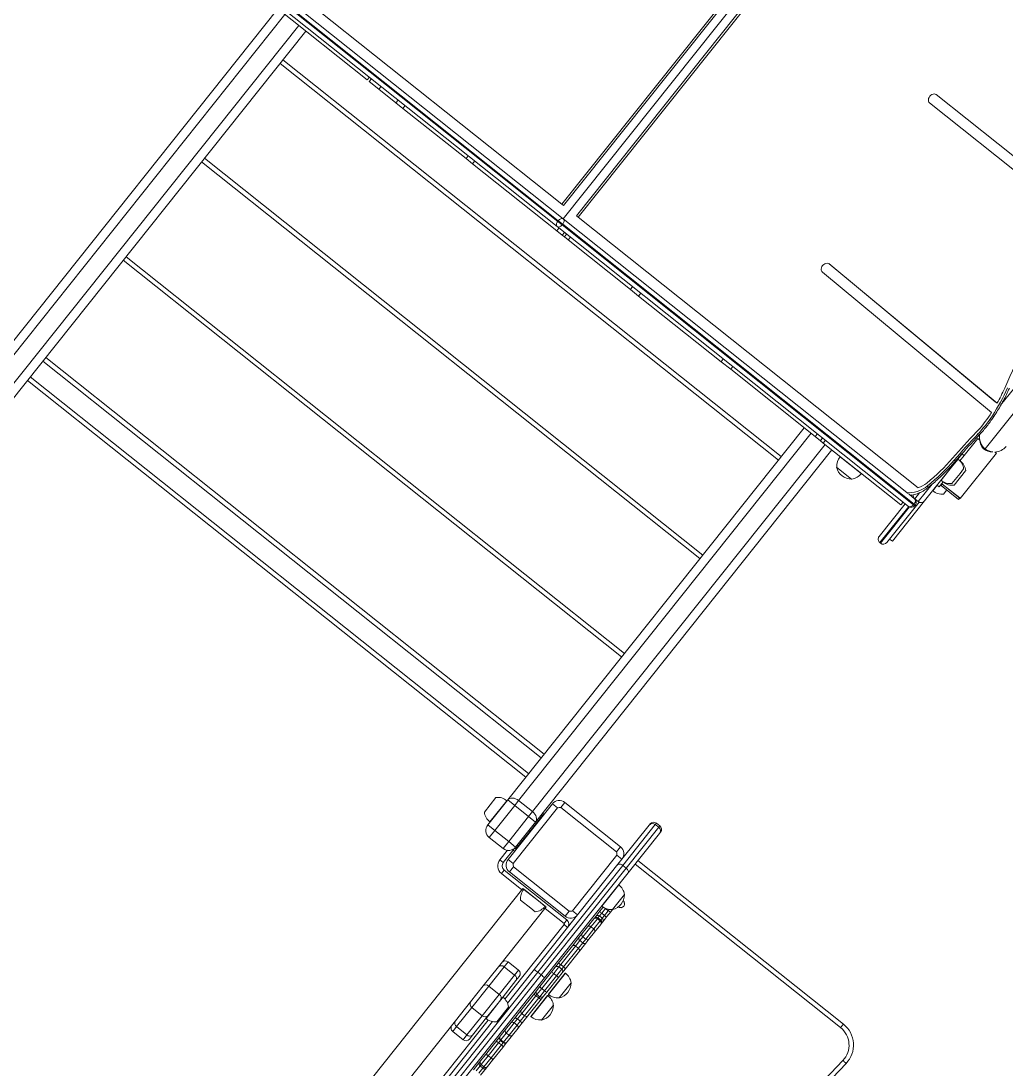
# Model space of a CAD drawing. Header units: millimetres. Extents: x -229914 to 856942, y -268655 to 87212.
# Drawn here: x -139812 to -138705, y 24732 to 25910 of the extents above; entities that cross this region are included whole.
import ezdxf

# ---------------------------------------------------------------- set-up
doc = ezdxf.new("R2010")
doc.units = ezdxf.units.MM

# ---------------------------------------------------------------- blocks, each defined once
blk = doc.blocks.new('Т912NEW')
at = {"color": 7, "linetype": 'Continuous', "lineweight": 15}
for p, q in [((-2589.3, 3531.2), (-2589.3, 2531.2)), ((-2601, 2543.2), (-2601, 3519.2)), ((-2598.4, 2543.2), (-2598.4, 3519.2)), ((-2580.1, 3519.2), (-2580.1, 2543.2)), ((-2577.5, 3519.2), (-2577.5, 2543.2)), ((-2101.3, 2901.7), (-2348.5, 2901.7)), ((-2103.6, 2889.7), (-2348.5, 2889.7)), ((-2074.3, 2731.2), (-2074.3, 2673.6)), ((-2324.6, 2677.8), (-2081.4, 2672.8)), ((-2324, 2677.8), (-2078.8, 2672.8)), ((-2324.2, 2665.8), (-2077.3, 2660.8)), ((-2081.4, 2672.8), (-2078.8, 2672.8)), ((-2071.3, 2628.4), (-2071.3, 2603.7)), ((-2071.3, 2628.4), (-2068.3, 2628.4)), ((-2068.4, 2628.4), (-2068.8, 2628.4)), ((-2046.6, 2628.4), (-2044.5, 2628.4)), ((-2044.5, 2563.4), (-2044.5, 2628.4)), ((-2074.3, 2605.7), (-2074.3, 2536.2)), ((-2071.3, 2603.7), (-2074.3, 2603.7)), ((-2074.1, 2596.3), (-2074.3, 2596.3)), ((-2074.1, 2587), (-2074.1, 2596.4)), ((-2071.3, 2603.7), (-2071.3, 2596.3)), ((-2071.1, 2596.3), (-2071.3, 2596.3)), ((-2071.1, 2596.2), (-2071.1, 2596.4)), ((-2074.1, 2566), (-2074.1, 2587)), ((-2062.3, 2585.2), (-2062.3, 2591.7)), ((-2062.3, 2570.7), (-2062.3, 2585.2)), ((-2059.3, 2591.1), (-2059.3, 2591.7)), ((-2059.3, 2570.7), (-2059.3, 2591.1)), ((-2074.3, 2566), (-2074.1, 2566)), ((-2071.3, 2558.7), (-2074.3, 2558.7)), ((-2074.1, 2550.9), (-2074.1, 2558.7)), ((-2071.3, 2566), (-2071.1, 2566)), ((-2071.3, 2566), (-2071.3, 2558.7)), ((-2071.3, 2563.4), (-2044.5, 2563.4)), ((-2071.1, 2566), (-2071.1, 2566.1)), ((-2070.4, 2563.4), (-2070.4, 2561.4)), ((-2070.4, 2563.4), (-2045.4, 2563.4)), ((-2070.4, 2561.4), (-2045.4, 2561.4)), ((-2062.3, 2561.4), (-2062.3, 2555.6)), ((-2045.4, 2561.4), (-2045.4, 2563.4)), ((-2074.3, 2551), (-2074.1, 2551)), ((-3092.5, 2543.2), (-2601, 2543.2)), ((-2598.4, 2543.2), (-2601, 2543.2)), ((-2580.1, 2543.2), (-2577.5, 2543.2)), ((-2577.5, 2543.2), (-2089.2, 2543.2)), ((-2074.3, 2536.2), (-2074.3, 2478.2)), ((-2592.5, 2526.2), (-3096.6, 2526.2)), ((-3096.6, 2525.2), (-2592.5, 2525.2)), ((-3093.2, 2531.2), (-2589.3, 2531.2)), ((-2592.5, 2525.2), (-2592.5, 2526.2)), ((-2586, 2526.2), (-2592.5, 2526.2)), ((-2592.5, 2525.2), (-2586, 2525.2)), ((-2589.3, 2531.2), (-2095.7, 2531.2)), ((-2586, 2525.2), (-2586, 2526.2)), ((-2081.2, 2526.2), (-2586, 2526.2)), ((-2586, 2525.2), (-2081.2, 2525.2)), ((-2091.6, 2531.2), (-2084.5, 2531.2)), ((-2090.7, 2531.4), (-2090.9, 2531.2)), ((-2089.3, 2531.2), (-2089.3, 2532.7)), ((-2084.3, 2531.2), (-2079.3, 2531.2)), ((-2081.2, 2525.2), (-2081.2, 2526.2)), ((-2079.5, 2525.2), (-2079.5, 2526.2)), ((-2078.3, 2531.3), (-2078.3, 2473.2)), ((-2589.3, 2520.2), (-3093.4, 2520.2)), ((-2859.1, 2516.2), (-2987.9, 2516.2)), ((-2987.3, 1981.4), (-2987.3, 2516.2)), ((-2947.3, 2516.2), (-2947.3, 1981.4)), ((-2859.1, 2520.2), (-2859.1, 2516.2)), ((-2856.1, 2520.2), (-2856.1, 2516.2)), ((-2856.1, 2516.2), (-2842.4, 2516.2)), ((-2842.4, 2520.2), (-2842.4, 2516.2)), ((-2817.8, 2516.2), (-2842.4, 2516.2)), ((-2817.8, 2520.2), (-2817.8, 2516.2)), ((-2817.8, 2516.2), (-2807.7, 2516.2)), ((-2807.7, 2520.2), (-2807.7, 2516.2)), ((-2717.1, 2516.2), (-2807.7, 2516.2)), ((-2717.1, 2520.2), (-2717.1, 2516.2)), ((-2707.8, 2516.2), (-2717.1, 2516.2)), ((-2707.8, 2520.2), (-2707.8, 2516.2)), ((-2586.7, 2516.2), (-2707.8, 2516.2)), ((-2084.5, 2520.2), (-2589.3, 2520.2)), ((-2586.7, 2520.2), (-2586.7, 2516.2)), ((-2586.7, 2516.2), (-2579, 2516.2)), ((-2579, 2520.2), (-2579, 2516.2)), ((-2575.7, 2516.2), (-2579, 2516.2)), ((-2575.7, 2520.2), (-2575.7, 2516.2)), ((-2575.7, 2516.2), (-2570.3, 2516.2)), ((-2570.3, 2520.2), (-2570.3, 2516.2)), ((-2481, 2516.2), (-2570.3, 2516.2)), ((-2481, 2520.2), (-2481, 2516.2)), ((-2481, 2516.2), (-2469.1, 2516.2)), ((-2469.1, 2520.2), (-2469.1, 2516.2)), ((-2350.6, 2516.2), (-2469.1, 2516.2)), ((-2350.6, 2520.2), (-2350.6, 2516.2)), ((-2350.6, 2516.2), (-2336.8, 2516.2)), ((-2336.8, 2520.2), (-2336.8, 2516.2)), ((-2215.5, 2516.2), (-2336.8, 2516.2)), ((-2231.3, 1981.4), (-2231.3, 2516.2)), ((-2215.5, 2520.2), (-2215.5, 2516.2)), ((-2215.5, 2516.2), (-2207.9, 2516.2)), ((-2207.9, 2520.2), (-2207.9, 2516.2)), ((-2207.9, 2516.2), (-2203.8, 2516.2)), ((-2203.8, 2520.2), (-2203.8, 2516.2)), ((-2092.2, 2516.2), (-2203.8, 2516.2)), ((-2191.3, 2516.2), (-2191.3, 1981.4)), ((-2179.4, 2516.2), (-2179.4, 2516)), ((-2179.4, 2516), (-2149.1, 2516)), ((-2149.1, 2516), (-2149.1, 2516.2)), ((-2092.2, 2520.2), (-2092.2, 2516.2)), ((-2089.3, 2473.2), (-2089.3, 2520.2)), ((-2175, 2504.4), (-2175, 2504.2)), ((-2175, 2504.2), (-2153.5, 2504.2)), ((-2153.5, 2504.2), (-2153.5, 2504.4)), ((-2947.3, 2474.7), (-2231.3, 2474.7)), ((-2078.3, 2478.2), (-2074.3, 2478.2)), ((-2084.3, 2468.2), (-2083.3, 2468.2)), ((-2947.3, 2333.3), (-2231.3, 2333.3)), ((-2947.3, 2191.9), (-2231.3, 2191.9)), ((-2079.3, 2065), (-2084.3, 2065)), ((-2084.3, 2063.1), (-2084.3, 2004.3)), ((-2079.3, 2063.1), (-2084.3, 2063.1)), ((-2079.3, 2004.3), (-2079.3, 2063.1)), ((-2089.3, 2058.2), (-2089.3, 2060)), ((-2089.3, 2009.2), (-2089.3, 2058.2)), ((-2074.3, 2060), (-2074.3, 2058.2)), ((-2074.3, 2058.2), (-2074.3, 2001.4)), ((-2231.3, 2041.9), (-2947.3, 2041.9)), ((-2947.3, 2019.2), (-2231.3, 2019.2)), ((-2179.3, 2019.2), (-2179.3, 2011.8)), ((-2179.3, 2019.2), (-2099.3, 2019.2)), ((-2099.3, 2011.8), (-2099.3, 2019.2)), ((-2074.3, 2019.2), (-1779.1, 2019.2)), ((-1779.1, 2019.2), (-1779.1, 2014.2)), ((-2181.9, 2009.2), (-2189.3, 2009.2)), ((-2189.3, 1929.2), (-2189.3, 2009.2)), ((-2181.9, 2009.2), (-2181.9, 1929.2)), ((-2099.3, 2011.8), (-2179.3, 2011.8)), ((-2096.6, 1929.2), (-2096.6, 2009.2)), ((-2089.3, 2009.2), (-2096.6, 2009.2)), ((-2089.3, 2009.2), (-2089.3, 1929.2)), ((-2084.3, 2004.3), (-2084.3, 1850.9)), ((-2079.3, 2004.3), (-2084.3, 2004.3)), ((-2079.3, 1850.9), (-2079.3, 2004.3)), ((-2191.3, 1994.2), (-2189.8, 1994.2)), ((-2189.8, 1994.2), (-2189.8, 1969.2)), ((-2189.3, 1994.2), (-2189.8, 1994.2)), ((-2074.3, 2001.4), (-2074.3, 1850.7)), ((-2231.3, 1980), (-2231.5, 1980)), ((-2231.5, 1980), (-2231.5, 1949.6)), ((-2231.3, 1945.5), (-2231.3, 1981.4)), ((-2221.3, 1981.4), (-2231.3, 1981.4)), ((-2221.3, 1981.4), (-2221.3, 1988.4)), ((-2221.3, 1988.4), (-2201.3, 1988.4)), ((-2221.3, 1981.4), (-2221.3, 1945.5)), ((-2201.3, 1981.4), (-2221.3, 1981.4)), ((-2201.3, 1981.4), (-2201.3, 1988.4)), ((-2201.3, 1945.5), (-2201.3, 1981.4)), ((-2201.3, 1981.4), (-2191.3, 1981.4)), ((-2191.3, 1981.4), (-2191.3, 1945.5)), ((-2074.1, 1984.3), (-2074.3, 1984.3)), ((-2074.1, 1954), (-2074.1, 1984.4)), ((-2062.3, 1979.9), (-2062.5, 1979.9)), ((-2062.3, 1958.4), (-2062.3, 1979.9)), ((-1836.5, 1047), (-1754.2, 1987)), ((-1749.3, 1986.6), (-1831.5, 1046.6)), ((-2243.3, 1975.3), (-2243.3, 1954.3)), ((-2189.8, 1969.2), (-2189.8, 1944.2)), ((-2055, 1970.5), (-2057.9, 1973.5)), ((-2057.9, 1964.9), (-2055, 1967.8)), ((-2062.5, 1958.4), (-2062.3, 1958.4)), ((-2062.3, 1958.4), (-2062.3, 1955.1)), ((-2231.5, 1949.6), (-2231.3, 1949.6)), ((-2231.3, 1945.5), (-2221.3, 1945.5)), ((-2221.3, 1945.5), (-2201.3, 1945.5)), ((-2221.3, 1935.5), (-2221.3, 1945.5)), ((-2201.3, 1935.5), (-2201.3, 1945.5)), ((-2191.3, 1945.5), (-2201.3, 1945.5)), ((-2191.3, 1945.5), (-2191.3, 1923.2)), ((-2074.3, 1954), (-2074.1, 1954)), ((-2072.3, 1948.2), (-2072.3, 1954)), ((-2072.3, 1940.6), (-2072.3, 1948.2)), ((-2065.3, 1954.4), (-2069.3, 1954.4)), ((-2069.3, 1954.4), (-2069.3, 1947.5)), ((-2065.3, 1947.5), (-2069.3, 1947.5)), ((-2065.3, 1947.5), (-2065.3, 1954.4)), ((-2062.3, 1955.1), (-2062.3, 1948.2)), ((-2062.3, 1948.2), (-2062.3, 1940.6)), ((-2201.3, 1935.5), (-2221.3, 1935.5)), ((-2189.8, 1944.2), (-2191.3, 1944.2)), ((-2191.3, 1941.2), (-2189.3, 1941.2)), ((-2189.3, 1944.2), (-2189.8, 1944.2)), ((-2072.3, 1937.8), (-2072.3, 1940.6)), ((-2072.3, 1937), (-2072.3, 1937.8)), ((-2072.3, 1925.7), (-2072.3, 1937)), ((-2065.3, 1943.6), (-2069.3, 1943.6)), ((-2065.3, 1940.8), (-2069.3, 1940.8)), ((-2069.3, 1939.7), (-2069.3, 1928.1)), ((-2065.3, 1939.7), (-2069.3, 1939.7)), ((-2065.3, 1928.1), (-2065.3, 1939.7)), ((-2062.3, 1940.6), (-2062.3, 1937.8)), ((-2062.3, 1937.8), (-2062.3, 1937)), ((-2062.3, 1937), (-2062.3, 1925.7)), ((-2196.3, 1923.2), (-2191.3, 1923.2)), ((-2189.3, 1929.2), (-2181.9, 1929.2)), ((-2179.3, 1926.5), (-2099.3, 1926.5)), ((-2179.3, 1926.5), (-2179.3, 1919.2)), ((-2099.3, 1919.2), (-2099.3, 1926.5)), ((-2096.6, 1929.2), (-2089.3, 1929.2)), ((-2089.3, 1929.2), (-2089.3, 1911.2)), ((-2072.3, 1915.6), (-2072.3, 1925.7)), ((-2069.3, 1928.1), (-2069.3, 1913.6)), ((-2065.3, 1928.1), (-2069.3, 1928.1)), ((-2065.3, 1913.6), (-2065.3, 1928.1)), ((-2062.3, 1925.7), (-2062.3, 1915.6)), ((-2185.3, 1912.2), (-2185.3, 1917.2)), ((-2185.3, 1917.2), (-2095.3, 1917.2)), ((-2099.3, 1919.2), (-2179.3, 1919.2)), ((-2156, 1914.2), (-2156, 1124.2)), ((-2156, 1914.2), (-2154.4, 1914.2)), ((-2154.4, 1914.2), (-2154.4, 1914)), ((-2154.4, 1914.2), (-2133.5, 1914.2)), ((-2154.4, 1914), (-2133.5, 1914)), ((-2133.5, 1914.2), (-2124.1, 1914.2)), ((-2133.5, 1914), (-2124.1, 1914)), ((-2124.1, 1914), (-2124.1, 1914.2)), ((-2124.1, 1914.2), (-2122.5, 1914.2)), ((-2122.5, 1827.9), (-2122.5, 1914.2)), ((-2095.3, 1912.2), (-2095.3, 1917.2)), ((-2094.3, 1911.2), (-2089.3, 1911.2)), ((-2089.3, 1911.2), (-2089.3, 1802.5)), ((-2072.3, 1910.3), (-2072.3, 1915.6)), ((-2072.3, 1898.5), (-2072.3, 1910.3)), ((-2065.3, 1913.6), (-2069.3, 1913.6)), ((-2069.3, 1913.6), (-2069.3, 1908.3)), ((-2065.3, 1908.3), (-2065.3, 1913.6)), ((-2062.3, 1915.6), (-2062.3, 1910.3)), ((-2062.3, 1910.3), (-2062.3, 1898.5)), ((-2149.8, 1902.2), (-2135.2, 1902.2)), ((-2135.2, 1902.2), (-2128.8, 1902.2)), ((-2072.3, 1872.8), (-2072.3, 1898.5)), ((-2065.3, 1908.3), (-2069.3, 1908.3)), ((-2069.3, 1908.3), (-2069.3, 1900.4)), ((-2069.3, 1900.4), (-2069.3, 1873.7)), ((-2065.3, 1900.4), (-2069.3, 1900.4)), ((-2065.3, 1900.4), (-2065.3, 1908.3)), ((-2065.3, 1873.7), (-2065.3, 1900.4)), ((-2062.3, 1898.5), (-2062.3, 1872.8)), ((-2065.3, 1873.7), (-2069.3, 1873.7)), ((-2072.3, 1867.4), (-2072.3, 1872.8)), ((-2072.3, 1860.8), (-2072.3, 1867.4)), ((-2065.3, 1870.4), (-2069.3, 1870.4)), ((-2062.3, 1872.8), (-2062.3, 1867.4)), ((-2062.3, 1867.4), (-2062.3, 1860.8)), ((-2059.1, 1869.3), (-2059.3, 1869.3)), ((-2059.3, 1839), (-2059.3, 1869.3)), ((-2059.1, 1839), (-2059.1, 1869.4)), ((-2047.3, 1864.9), (-2047.5, 1864.9)), ((-2047.3, 1843.4), (-2047.3, 1864.9)), ((-2084.3, 1850.9), (-2084.3, 1677.3)), ((-2079.3, 1850.9), (-2084.3, 1850.9)), ((-2079.3, 1677.3), (-2079.3, 1850.9)), ((-2074.3, 1850.7), (-2074.3, 1679.6)), ((-2072.3, 1839.8), (-2072.3, 1860.8)), ((-2069.3, 1860.9), (-2069.3, 1839.4)), ((-2065.3, 1860.9), (-2069.3, 1860.9)), ((-2065.3, 1839.4), (-2065.3, 1860.9)), ((-2062.3, 1860.8), (-2062.3, 1839.8)), ((-2117.5, 1839.2), (-2117.5, 1832.1)), ((-2102.5, 1839.2), (-2117.5, 1839.2)), ((-2102.5, 1832.1), (-2102.5, 1839.2)), ((-2072.3, 1833.8), (-2072.3, 1839.8)), ((-2065.3, 1839.4), (-2069.3, 1839.4)), ((-2062.3, 1839.8), (-2062.3, 1833.8)), ((-2059.3, 1839), (-2059.1, 1839)), ((-2047.5, 1843.4), (-2047.3, 1843.4)), ((-2122.5, 1800.7), (-2122.5, 1827.9)), ((-2117.5, 1832.1), (-2117.5, 1804.5)), ((-2102.5, 1832.1), (-2117.5, 1832.1)), ((-2102.5, 1804.5), (-2102.5, 1832.1)), ((-2097.5, 1834.2), (-2097.5, 1828.3)), ((-2097.5, 1828.3), (-2097.5, 1800.7)), ((-2072.3, 1829.9), (-2072.3, 1833.8)), ((-2072.3, 1805.5), (-2072.3, 1829.9)), ((-2069.3, 1830.8), (-2065.3, 1830.8)), ((-2065.3, 1828.9), (-2069.3, 1828.9)), ((-2069.3, 1828.9), (-2069.3, 1803.4)), ((-2065.3, 1803.4), (-2065.3, 1828.9)), ((-2062.3, 1833.8), (-2062.3, 1829.9)), ((-2062.3, 1829.9), (-2062.3, 1805.5)), ((-2059.1, 1837.3), (-2059.3, 1837.3)), ((-2059.3, 1807), (-2059.3, 1837.3)), ((-2059.1, 1807), (-2059.1, 1837.4)), ((-2047.3, 1832.9), (-2047.5, 1832.9)), ((-2047.3, 1811.4), (-2047.3, 1832.9)), ((-2117.5, 1804.5), (-2117.5, 1773.8)), ((-2102.5, 1804.5), (-2117.5, 1804.5)), ((-2102.5, 1773.8), (-2102.5, 1804.5)), ((-2097.3, 1804.3), (-2097.5, 1804.3)), ((-2097.3, 1774), (-2097.3, 1804.4)), ((-2072.3, 1793.7), (-2072.3, 1805.5)), ((-2065.3, 1803.4), (-2069.3, 1803.4)), ((-2069.3, 1803.4), (-2069.3, 1795.6)), ((-2065.3, 1795.6), (-2065.3, 1803.4)), ((-2062.3, 1805.5), (-2062.3, 1793.7)), ((-2059.3, 1807), (-2059.1, 1807)), ((-2047.5, 1811.4), (-2047.3, 1811.4)), ((-2122.5, 1777.7), (-2122.5, 1800.7)), ((-2097.5, 1800.7), (-2097.5, 1777.7)), ((-2085.5, 1778.7), (-2085.5, 1799.7)), ((-2072.3, 1787.9), (-2072.3, 1793.7)), ((-2069.3, 1795.6), (-2069.3, 1789.8)), ((-2065.3, 1795.6), (-2069.3, 1795.6)), ((-2065.3, 1789.8), (-2065.3, 1795.6)), ((-2062.3, 1793.7), (-2062.3, 1787.9)), ((-2072.3, 1777.9), (-2072.3, 1787.9)), ((-2069.3, 1789.8), (-2069.3, 1775.4)), ((-2065.3, 1789.8), (-2069.3, 1789.8)), ((-2065.3, 1775.4), (-2065.3, 1789.8)), ((-2062.3, 1787.9), (-2062.3, 1777.9)), ((-2122.5, 1750.4), (-2122.5, 1777.7)), ((-2102.5, 1773.8), (-2117.5, 1773.8)), ((-2117.5, 1773.8), (-2117.5, 1746.2)), ((-2102.5, 1746.2), (-2102.5, 1773.8)), ((-2097.5, 1777.7), (-2097.5, 1750)), ((-2097.5, 1774), (-2097.3, 1774)), ((-2089.3, 1775.8), (-2089.3, 1622.5)), ((-2072.3, 1768.3), (-2072.3, 1777.9)), ((-2072.3, 1767.7), (-2072.3, 1768.3)), ((-2072.3, 1763.5), (-2072.3, 1767.7)), ((-2065.3, 1775.4), (-2069.3, 1775.4)), ((-2069.3, 1775.4), (-2069.3, 1765.5)), ((-2065.3, 1765.5), (-2065.3, 1775.4)), ((-2062.3, 1777.9), (-2062.3, 1768.3)), ((-2062.3, 1768.3), (-2062.3, 1767.7)), ((-2062.3, 1767.7), (-2062.3, 1763.5)), ((-2072.3, 1760.1), (-2072.3, 1763.5)), ((-2072.3, 1741.8), (-2072.3, 1760.1)), ((-2065.3, 1765.5), (-2069.3, 1765.5)), ((-2069.3, 1764.7), (-2065.3, 1764.7)), ((-2069.3, 1761.5), (-2069.3, 1742.8)), ((-2065.3, 1761.5), (-2069.3, 1761.5)), ((-2065.3, 1742.8), (-2065.3, 1761.5)), ((-2062.3, 1763.5), (-2062.3, 1760.1)), ((-2062.3, 1760.1), (-2062.3, 1741.8)), ((-2122.5, 1647.9), (-2122.5, 1750.4)), ((-2102.5, 1746.2), (-2117.5, 1746.2)), ((-2117.5, 1746.2), (-2117.5, 1739.2)), ((-2102.5, 1739.2), (-2102.5, 1746.2)), ((-2097.5, 1750), (-2097.5, 1744.2)), ((-2102.5, 1739.2), (-2117.5, 1739.2)), ((-2072.3, 1732.8), (-2072.3, 1741.8)), ((-2072.3, 1730.9), (-2072.3, 1732.8)), ((-2069.3, 1742.8), (-2069.3, 1729.9)), ((-2065.3, 1742.8), (-2069.3, 1742.8)), ((-2065.3, 1729.9), (-2065.3, 1742.8)), ((-2062.3, 1741.8), (-2062.3, 1732.8)), ((-2062.3, 1732.8), (-2062.3, 1730.9)), ((-2072.3, 1720.3), (-2072.3, 1730.9)), ((-2065.3, 1729.9), (-2069.3, 1729.9)), ((-2069.3, 1729.9), (-2069.3, 1728)), ((-2065.3, 1728), (-2069.3, 1728)), ((-2069.3, 1728), (-2069.3, 1721)), ((-2065.3, 1728), (-2065.3, 1729.9)), ((-2065.3, 1721), (-2065.3, 1728)), ((-2062.3, 1730.9), (-2062.3, 1720.3))]:
    blk.add_line(p, q, dxfattribs=at)
at = {"color": 8, "linetype": 'Continuous', "lineweight": 15}
for p, q in [((-2057.5, 2624.4), (-2057.5, 3437.9)), ((-2324.2, 2677.8), (-2324, 2677.8)), ((-2079.3, 2531.2), (-2079.3, 2556.2)), ((-2084.3, 2539.9), (-2084.3, 2531.2)), ((-2079.5, 2526.2), (-2081.2, 2526.2)), ((-2081.2, 2525.2), (-2079.5, 2525.2)), ((-2977.3, 2516.2), (-2977.3, 1988.4)), ((-2957.3, 1988.4), (-2957.3, 2516.2)), ((-2221.3, 2516.2), (-2221.3, 1988.4)), ((-2201.3, 1988.4), (-2201.3, 2516.2)), ((-2084.3, 2520.2), (-2084.3, 2468.2)), ((-2083.3, 2468.2), (-2083.3, 2520.3)), ((-2231.3, 2469.7), (-2947.3, 2469.7)), ((-2231.3, 2328.3), (-2947.3, 2328.3)), ((-2231.3, 2186.9), (-2947.3, 2186.9)), ((-2084.3, 2065), (-2084.3, 2063.1)), ((-2079.3, 2063.1), (-2079.3, 2065)), ((-2947.3, 2046.9), (-2231.3, 2046.9)), ((-2231.3, 2014.2), (-2947.3, 2014.2)), ((-1779.1, 2014.2), (-2074.3, 2014.2)), ((-2191.3, 1969.2), (-2189.8, 1969.2)), ((-2065.3, 1954.4), (-2065.3, 1956.2)), ((-2069.3, 1954.4), (-2069.5, 1954.4)), ((-2069.3, 1947.5), (-2069.3, 1943.6)), ((-2065.3, 1943.6), (-2065.3, 1947.5)), ((-2196.3, 1923.2), (-2196.3, 1936.9)), ((-2069.3, 1943.6), (-2069.3, 1940.8)), ((-2069.3, 1940.8), (-2069.3, 1939.7)), ((-2065.3, 1940.8), (-2065.3, 1943.6)), ((-2065.3, 1939.7), (-2065.3, 1940.8)), ((-2156, 1912.2), (-2185.3, 1912.2)), ((-2095.3, 1912.2), (-2122.5, 1912.2)), ((-2094.3, 1804.2), (-2094.3, 1911.2)), ((-2069.3, 1873.7), (-2069.3, 1870.4)), ((-2065.3, 1870.4), (-2065.3, 1873.7)), ((-2069.3, 1870.4), (-2069.3, 1860.9)), ((-2065.3, 1860.9), (-2065.3, 1870.4)), ((-2069.3, 1839.4), (-2069.3, 1830.8)), ((-2065.3, 1830.8), (-2065.3, 1839.4)), ((-2069.3, 1830.8), (-2069.3, 1828.9)), ((-2065.3, 1828.9), (-2065.3, 1830.8)), ((-2094.3, 1624.2), (-2094.3, 1774.1)), ((-2069.3, 1765.5), (-2069.3, 1764.7)), ((-2069.3, 1764.7), (-2069.3, 1761.5)), ((-2065.3, 1764.7), (-2065.3, 1765.5)), ((-2065.3, 1761.5), (-2065.3, 1764.7))]:
    blk.add_line(p, q, dxfattribs=at)
at = {"color": 7, "linetype": 'Continuous', "lineweight": 15, "flags": 128}
for points in [[(-2348.5, 2901.7), (-2349.7, 2901.5), (-2350.8, 2900.9), (-2351.7, 2900), (-2352.5, 2898.7), (-2352.9, 2897.3), (-2353.1, 2895.7), (-2352.9, 2894.2), (-2352.5, 2892.7), (-2351.7, 2891.5), (-2350.8, 2890.5), (-2349.7, 2889.9), (-2348.5, 2889.7)], [(-2107.6, 2802.6), (-2104.8, 2788.6), (-2101.9, 2774.6), (-2099, 2760.7), (-2095.9, 2746.8), (-2092.8, 2732.9), (-2089.5, 2719.1), (-2086.2, 2705.3), (-2082.7, 2691.5)], [(-2324, 2677.8), (-2325.2, 2677.6), (-2326.3, 2677.1), (-2327.3, 2676.1), (-2328.1, 2674.9), (-2328.5, 2673.5), (-2328.7, 2671.9), (-2328.6, 2670.4), (-2328.1, 2668.9), (-2327.4, 2667.7), (-2326.5, 2666.7), (-2325.4, 2666.1), (-2324.2, 2665.8)], [(-2076.9, 2632.8), (-2077.4, 2627.9), (-2077.7, 2623), (-2078.1, 2618.1), (-2078.4, 2613.1), (-2078.7, 2608.2), (-2079, 2603.3), (-2079.3, 2598.4), (-2079.5, 2593.5)], [(-2076.7, 2593.1), (-2076.5, 2597.9), (-2076.2, 2602.8), (-2076, 2607.7), (-2075.7, 2612.6), (-2075.3, 2617.4), (-2075, 2622.3), (-2074.6, 2627.1), (-2074.2, 2632)], [(-2095.7, 2531.2), (-2093.4, 2532.7), (-2091.1, 2534.7), (-2089.1, 2536.9), (-2087.2, 2539.4), (-2085.6, 2542.1), (-2084.2, 2545.1), (-2083, 2548.2), (-2082.1, 2551.5)], [(-2589.3, 2531.2), (-2589.9, 2531.1), (-2590.5, 2530.8), (-2591, 2530.3), (-2591.5, 2529.7), (-2591.9, 2528.9), (-2592.2, 2528.1), (-2592.4, 2527.1), (-2592.5, 2526.2)], [(-2592.5, 2525.2), (-2592.4, 2524.2), (-2592.2, 2523.3), (-2591.9, 2522.4), (-2591.5, 2521.6), (-2591, 2521), (-2590.5, 2520.5), (-2589.9, 2520.3), (-2589.3, 2520.2)], [(-2589.3, 2531.2), (-2588.6, 2531.1), (-2588, 2530.8), (-2587.5, 2530.3), (-2587, 2529.7), (-2586.6, 2528.9), (-2586.3, 2528.1), (-2586.1, 2527.1), (-2586, 2526.2)], [(-2586, 2525.2), (-2586.1, 2524.2), (-2586.3, 2523.3), (-2586.6, 2522.4), (-2587, 2521.6), (-2587.5, 2521), (-2588, 2520.5), (-2588.6, 2520.3), (-2589.3, 2520.2)], [(-2084.5, 2531.2), (-2083.8, 2531.1), (-2083.2, 2530.8), (-2082.7, 2530.3), (-2082.2, 2529.7), (-2081.8, 2528.9), (-2081.5, 2528.1), (-2081.3, 2527.1), (-2081.2, 2526.2)], [(-2081.2, 2525.2), (-2081.3, 2524.2), (-2081.5, 2523.3), (-2081.8, 2522.4), (-2082.2, 2521.6), (-2082.7, 2521), (-2083.2, 2520.5), (-2083.8, 2520.3), (-2084.5, 2520.2)], [(-2089.3, 2001.4), (-2089.2, 2002), (-2088.9, 2002.5), (-2088.4, 2003), (-2087.8, 2003.5), (-2087, 2003.8), (-2086.2, 2004.1), (-2085.2, 2004.3), (-2084.3, 2004.3)], [(-2079.3, 2004.3), (-2078.3, 2004.3), (-2077.3, 2004.1), (-2076.5, 2003.8), (-2075.7, 2003.5), (-2075.1, 2003), (-2074.6, 2002.5), (-2074.3, 2002), (-2074.3, 2001.4)], [(-2221.3, 1988.4), (-2223.2, 1988.3), (-2225.1, 1987.9), (-2226.8, 1987.3), (-2228.3, 1986.4), (-2229.6, 1985.3), (-2230.5, 1984.1), (-2231.1, 1982.8), (-2231.3, 1981.4)], [(-2191.3, 1981.4), (-2191.4, 1982.8), (-2192, 1984.1), (-2192.9, 1985.3), (-2194.2, 1986.4), (-2195.7, 1987.3), (-2197.4, 1987.9), (-2199.3, 1988.3), (-2201.3, 1988.4)], [(-1749.3, 1986.6), (-1749.3, 1986.6), (-1749.6, 1986.6), (-1750.1, 1986.6), (-1750.7, 1986.7), (-1751.5, 1986.7), (-1752.3, 1986.8), (-1753.3, 1986.9), (-1754.2, 1987)], [(-2072.3, 1898.5), (-2072.2, 1898.8), (-2072, 1899.2), (-2071.7, 1899.5), (-2071.4, 1899.8), (-2070.9, 1900), (-2070.4, 1900.2), (-2069.8, 1900.3), (-2069.3, 1900.4)], [(-2065.3, 1900.4), (-2064.7, 1900.3), (-2064.1, 1900.2), (-2063.6, 1900), (-2063.1, 1899.8), (-2062.8, 1899.5), (-2062.5, 1899.2), (-2062.3, 1898.8), (-2062.3, 1898.5)], [(-2072.3, 1872.8), (-2072.2, 1873), (-2072, 1873.2), (-2071.7, 1873.3), (-2071.4, 1873.4), (-2070.9, 1873.5), (-2070.4, 1873.6), (-2069.8, 1873.6), (-2069.3, 1873.7)], [(-2065.3, 1873.7), (-2064.7, 1873.6), (-2064.1, 1873.6), (-2063.6, 1873.5), (-2063.1, 1873.4), (-2062.8, 1873.3), (-2062.5, 1873.2), (-2062.3, 1873), (-2062.3, 1872.8)], [(-2072.3, 1829.9), (-2072.2, 1829.7), (-2072, 1829.5), (-2071.7, 1829.3), (-2071.4, 1829.2), (-2070.9, 1829.1), (-2070.4, 1829), (-2069.8, 1828.9), (-2069.3, 1828.9)], [(-2065.3, 1828.9), (-2064.7, 1828.9), (-2064.1, 1829), (-2063.6, 1829.1), (-2063.1, 1829.2), (-2062.8, 1829.3), (-2062.5, 1829.5), (-2062.3, 1829.7), (-2062.3, 1829.9)], [(-2072.3, 1793.7), (-2072.2, 1794.1), (-2072, 1794.4), (-2071.7, 1794.7), (-2071.4, 1795), (-2070.9, 1795.3), (-2070.4, 1795.4), (-2069.8, 1795.5), (-2069.3, 1795.6)], [(-2065.3, 1795.6), (-2064.7, 1795.5), (-2064.1, 1795.4), (-2063.6, 1795.3), (-2063.1, 1795), (-2062.8, 1794.7), (-2062.5, 1794.4), (-2062.3, 1794.1), (-2062.3, 1793.7)], [(-2072.3, 1787.9), (-2072.2, 1788.3), (-2072, 1788.6), (-2071.7, 1788.9), (-2071.4, 1789.2), (-2070.9, 1789.5), (-2070.4, 1789.6), (-2069.8, 1789.7), (-2069.3, 1789.8)], [(-2065.3, 1789.8), (-2064.7, 1789.7), (-2064.1, 1789.6), (-2063.6, 1789.5), (-2063.1, 1789.2), (-2062.8, 1788.9), (-2062.5, 1788.6), (-2062.3, 1788.3), (-2062.3, 1787.9)], [(-2072.3, 1760.1), (-2072.2, 1760.3), (-2072, 1760.6), (-2071.7, 1760.9), (-2071.4, 1761.1), (-2070.9, 1761.3), (-2070.4, 1761.4), (-2069.8, 1761.5), (-2069.3, 1761.5)], [(-2065.3, 1761.5), (-2064.7, 1761.5), (-2064.1, 1761.4), (-2063.6, 1761.3), (-2063.1, 1761.1), (-2062.8, 1760.9), (-2062.5, 1760.6), (-2062.3, 1760.3), (-2062.3, 1760.1)], [(-2072.3, 1741.8), (-2072.2, 1742), (-2072, 1742.2), (-2071.7, 1742.4), (-2071.4, 1742.5), (-2070.9, 1742.7), (-2070.4, 1742.8), (-2069.8, 1742.8), (-2069.3, 1742.8)], [(-2065.3, 1742.8), (-2064.7, 1742.8), (-2064.1, 1742.8), (-2063.6, 1742.7), (-2063.1, 1742.5), (-2062.8, 1742.4), (-2062.5, 1742.2), (-2062.3, 1742), (-2062.3, 1741.8)]]:
    blk.add_lwpolyline(points, dxfattribs=at)
at = {"color": 8, "linetype": 'Continuous', "lineweight": 15, "flags": 128}
blk.add_lwpolyline([(-2082.1, 2551.5), (-2081.5, 2551.2), (-2081, 2550.9), (-2080.6, 2550.7), (-2080.5, 2550.5), (-2080.5, 2550.4)], dxfattribs=at)
at = {"color": 7, "linetype": 'Continuous', "lineweight": 15}
for centre, radius, start, end in [((-2288.6, 2639.1), 212.4, 9.116, 14.2667), ((-2297.4, 2638.6), 224, 5.1346, 14.2358), ((-2301.6, 2637.5), 225.5, 5.1852, 5.933), ((-2217.6, 2645.1), 141.3, 354.9861, 5.1622), ((-2223.9, 2645.1), 150.3, 354.9832, 5.1643), ((-2057.5, 2641.2), 16.8, 310.5684, 0), ((-2057.5, 2641.2), 16.8, 207.1756, 270), ((-2057.9, 2636.8), 13.4, 218.8193, 312.7175), ((-2057.5, 2641.2), 16.8, 270, 302.4696), ((-2306, 2602.7), 226.7, 347.4532, 357.6652), ((-2312.3, 2602.7), 235.8, 347.4565, 357.6609), ((-2073.3, 2581.2), 15.2, 43.6736, 93.0153), ((-2070.3, 2581.2), 15.2, 43.6736, 93.0153), ((-2073.3, 2581.2), 15.2, 266.9847, 316.3264), ((-2070.3, 2581.2), 15.2, 266.9847, 316.3264), ((-2111.7, 2559.2), 27.6, 324.4492, 347.9113), ((-2073.3, 2566.1), 15.2, 266.9847, 316.3264), ((-2084.3, 2536.2), 5, 210.8749, 270), ((-2079.3, 2536.2), 5, 270, 0), ((-2084.5, 2526.2), 5, 0, 90), ((-2084.5, 2525.2), 5, 270, 0), ((-2164.2, 2515.2), 15.2, 176.9847, 225.0442), ((-2164.3, 2515.2), 15.2, 314.9558, 3.0153), ((-2164.3, 2518), 17.5, 232.1, 270), ((-2164.3, 2518), 17.5, 270, 307.9), ((-2084.3, 2473.2), 5, 180, 270), ((-2083.3, 2473.2), 5, 270, 0), ((-2084.3, 2060), 5, 90, 180), ((-2084.3, 2058.2), 4.95, 89.4464, 179.439), ((-2079.3, 2060), 5, 0, 90), ((-2079.2, 2058.2), 4.95, 0.561, 90.559), ((-2179.3, 2009.2), 10, 90, 180), ((-2099.3, 2009.2), 10, 0, 90), ((-1779.1, 1989.2), 30, 355, 90), ((-2144.4, 1974.3), 51.3, 132.8843, 137.1157), ((-2134.1, 1974.3), 51.3, 42.8843, 47.1157), ((-1779.1, 1989.2), 25, 355, 90), ((-2232.3, 1964.8), 15.2, 86.9847, 136.3264), ((-2073.3, 1969.2), 15.2, 44.9558, 93.0153), ((-2076.1, 1969.2), 17.5, 322.1, 37.9), ((-2059.3, 1969.2), 4.5, 0, 88.69), ((-2059.3, 1969.2), 4.5, 271.31, 0), ((-2073.3, 1969.2), 15.2, 266.9847, 315.0442), ((-2232.3, 1964.8), 15.2, 223.6736, 273.0153), ((-2221.3, 1945.5), 10, 180, 270), ((-2201.3, 1945.5), 10, 270, 0), ((-2070, 1951.4), 3.96, 234.7176, 280.3762), ((-2064.5, 1958.3), 3.96, 259.6238, 305.2824), ((-2064.5, 1951.4), 3.96, 259.6238, 305.2824), ((-2069.3, 1940.6), 3, 90, 180), ((-2069.3, 1937.8), 3, 90, 180), ((-2069.4, 1936.8), 2.84, 86.6693, 176.2265), ((-2065.3, 1940.6), 3, 0, 90), ((-2065.3, 1937.8), 3, 360, 90), ((-2065.1, 1936.8), 2.84, 3.7735, 93.3307), ((-2185.3, 1923.2), 11, 180, 270), ((-2185.3, 1923.2), 6, 180, 270), ((-2179.3, 1929.2), 10, 180, 270), ((-2144.4, 1964.1), 51.3, 222.8843, 227.1157), ((-2134.1, 1964.1), 51.3, 312.8843, 317.1157), ((-2099.3, 1929.2), 10, 270, 0), ((-2069.5, 1925.3), 2.75, 84.2283, 172.7283), ((-2065, 1925.3), 2.75, 7.2717, 95.7717), ((-2139.2, 1913.2), 15.2, 176.9847, 226.3264), ((-2139.3, 1913.2), 15.2, 313.6736, 3.0153), ((-2095.3, 1911.2), 6, 0, 90), ((-2095.3, 1911.2), 1, 0, 90), ((-2069.7, 1916.2), 2.66, 192.9952, 278.7611), ((-2069.7, 1910.9), 2.66, 192.9942, 278.7559), ((-2064.8, 1916.2), 2.66, 261.2389, 347.0048), ((-2064.8, 1910.9), 2.66, 261.2441, 347.0058), ((-2069.3, 1867.4), 3, 90, 180), ((-2065.3, 1867.4), 3, 0, 90), ((-2058.3, 1854.2), 15.2, 44.9558, 93.0153), ((-2061.1, 1854.2), 17.5, 322.1, 37.9), ((-2085.5, 1819.5), 31.4, 87.7261, 96.8562), ((-2078, 1819.5), 31.4, 83.1439, 92.2743), ((-2070, 1839.6), 21.3, 87.9766, 96.0649), ((-2064.5, 1839.6), 21.3, 83.9351, 92.0234), ((-2117.5, 1834.2), 5, 90, 180), ((-2102.5, 1834.2), 5, 0, 90), ((-2070, 1845.5), 6.2, 248.5882, 276.8301), ((-2064.5, 1845.5), 6.2, 263.1699, 291.4118), ((-2058.3, 1854.2), 15.2, 266.9847, 315.0442), ((-2118, 1827.6), 4.53, 83.4646, 171.4412), ((-2102, 1827.6), 4.53, 8.5498, 96.5445), ((-2069.3, 1833.8), 3, 180, 270), ((-2065.3, 1833.8), 3, 270, 0), ((-2058.3, 1822.2), 15.2, 44.9558, 93.0153), ((-2061.1, 1822.2), 17.5, 322.1, 37.9), ((-2118, 1800), 4.53, 83.4665, 171.4393), ((-2102, 1800), 4.53, 8.5516, 96.5426), ((-2096.5, 1789.2), 15.2, 43.6736, 93.0153), ((-2069.6, 1806.1), 2.67, 191.8057, 278.2335), ((-2064.9, 1806.1), 2.67, 261.7665, 348.1943), ((-2058.3, 1822.2), 15.2, 266.9847, 315.0442), ((-2118, 1778.3), 4.53, 188.5588, 276.5354), ((-2102, 1778.3), 4.53, 263.4555, 351.4502), ((-2096.5, 1789.2), 15.2, 266.9847, 316.3264), ((-2069.5, 1778.2), 2.8, 185.102, 274.3192), ((-2069.4, 1768.4), 2.89, 182.39, 272.206), ((-2069.3, 1767.7), 3, 180, 270), ((-2065, 1778.2), 2.8, 265.6808, 354.898), ((-2065.1, 1768.4), 2.89, 267.794, 357.61), ((-2065.3, 1767.7), 3, 270, 360), ((-2069.3, 1763.5), 3, 135.029, 180), ((-2065.3, 1763.5), 3, 0, 44.971), ((-2118, 1750.7), 4.53, 188.5554, 276.5388), ((-2117.5, 1744.2), 5, 180, 270), ((-2102, 1750.7), 4.53, 263.4521, 351.4537), ((-2102.5, 1744.2), 5, 270, 0), ((-2069.3, 1732.8), 2.95, 181.0417, 270.9971), ((-2065.2, 1732.8), 2.95, 269.0029, 358.9583), ((-2069.3, 1730.9), 2.95, 181.0398, 271.0037), ((-2065.2, 1730.9), 2.95, 268.9963, 358.9602)]:
    blk.add_arc(centre, radius, start, end, dxfattribs=at)
at = {"color": 8, "linetype": 'Continuous', "lineweight": 15}
for centre, radius, start, end in [((-2074.1, 2662.1), 3.42, 268.8862, 299.7463), ((-2074.1, 2628.5), 3.51, 61.0604, 91.1074), ((-2076.6, 2586.2), 6.89, 75.8928, 90.8549)]:
    blk.add_arc(centre, radius, start, end, dxfattribs=at)
at = {"color": 7, "linetype": 'Continuous', "lineweight": 15}
for points, knots in [([(-2072.4, 2659.1), (-2072.6, 2660.4), (-2072.9, 2664.3), (-2073.7, 2670.6), (-2074.9, 2678), (-2076.3, 2685.4), (-2077.6, 2691), (-2078.4, 2694.2), (-2078.6, 2694.9)], [0, 0, 0, 0, 0.109373, 0.315906, 0.522463, 0.729016, 0.935577, 1, 1, 1, 1]), ([(-2072.4, 2631.6), (-2072.3, 2632.6), (-2072.1, 2635.8), (-2071.8, 2641), (-2071.8, 2647.2), (-2072, 2653.2), (-2072.3, 2657.2), (-2072.4, 2659.1)], [0, 0, 0, 0, 0.1187953, 0.3423601, 0.5659639, 0.7895692, 1, 1, 1, 1]), ([(-2074.9, 2592.9), (-2074.8, 2595.4), (-2074.5, 2602.6), (-2073.8, 2614.3), (-2073, 2624.7), (-2072.5, 2630.4), (-2072.4, 2631.6)], [0, 0, 0, 0, 0.192884, 0.56002, 0.907836, 1, 1, 1, 1]), ([(-2080.5, 2550.4), (-2080.2, 2551.7), (-2079.3, 2555.5), (-2078.2, 2561.8), (-2077, 2569.4), (-2076, 2577.1), (-2075.3, 2584.9), (-2075.1, 2590.2), (-2074.9, 2592.9)], [0, 0, 0, 0, 0.094915, 0.27414, 0.453366, 0.632598, 0.811824, 1, 1, 1, 1]), ([(-2090.6, 2531.3), (-2090.6, 2531.3), (-2089.9, 2532), (-2088.5, 2533.6), (-2086.6, 2536), (-2084.9, 2538.7), (-2083.4, 2541.6), (-2082.1, 2544.6), (-2081.1, 2547.6), (-2080.7, 2549.5), (-2080.5, 2550.4)], [0, 0, 0, 0, 0.002702, 0.148412, 0.294835, 0.441844, 0.589259, 0.736981, 0.884853, 1, 1, 1, 1]), ([(-2090.9, 2531.2), (-2091.2, 2531.2), (-2091.8, 2531.2), (-2093.3, 2531.2), (-2094.6, 2531.2), (-2095.5, 2531.2), (-2095.7, 2531.2)], [0, 0, 0, 0, 0.307518, 0.586381, 0.871867, 1, 1, 1, 1])]:
    blk.add_open_spline(points, degree=3, knots=knots, dxfattribs=at)

msp = doc.modelspace()

# ---------------------------------------------------------------- block references
at = {"rotation": 321.4676820499667}
msp.add_blockref('Т912NEW', (-138753.82306, 22094.20638), dxfattribs=at)

doc.saveas('drawing.dxf')
